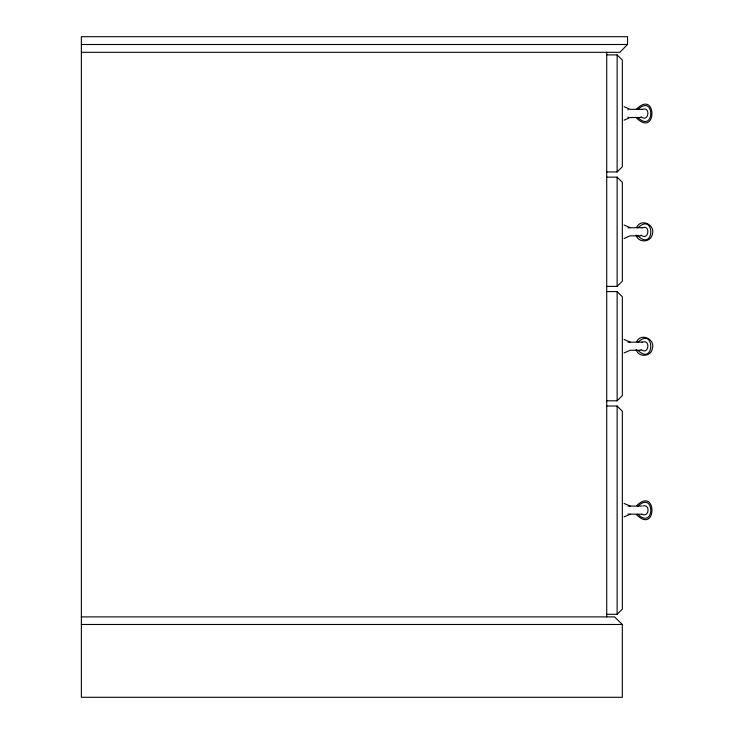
<?xml version="1.0" encoding="UTF-8"?>
<svg xmlns="http://www.w3.org/2000/svg" width="734" height="734" viewBox="0 0 734 734"><rect width="100%" height="100%" fill="white"/><g stroke="black" fill="none" stroke-linecap="round" stroke-linejoin="round"><path stroke-width="1.1" d="M628.001 109.88L628.093 109.329M628.047 227.806L641.984 227.659M628.047 342.237L641.984 342.099M636.662 108.926C657.049 89.245 657.049 137.836 636.662 118.146M637.791 109.632C655.077 92.943 655.077 134.129 637.791 117.449M636.662 227.265C641.177 217.851 655.554 224.843 652.342 234.256C650.948 242.605 638.112 243.293 636.094 234.999M637.791 227.962C655.077 211.282 655.077 252.468 637.791 235.779M636.662 341.695C641.177 332.282 655.554 339.282 652.342 348.696C650.948 357.036 638.112 357.724 636.094 349.439M637.791 342.402C655.077 325.712 655.077 366.899 637.791 350.219M636.662 505.653C657.049 485.972 657.049 534.554 636.662 514.873M637.791 506.359C655.077 489.67 655.077 530.856 637.791 514.176M81.364 616.89L614.532 616.89L622.331 624.478L622.331 697.3L81.364 697.3L81.364 36.7L627.533 36.7L627.533 44.499L619.845 52.307L81.364 52.307M606.724 171.94L617.129 171.94L622.331 166.737L622.331 60.105L617.129 54.903L606.724 54.903M606.724 286.379L617.129 286.379L622.331 281.177L622.331 182.344L617.129 177.142L606.724 177.142M606.724 400.81L617.129 400.81L622.331 395.608L622.331 296.775L617.129 291.582L606.724 291.582M606.724 614.285L617.129 614.285L622.331 609.082L622.331 411.214L617.129 406.012L606.724 406.012M641.966 109.595C651.003 105.54 648.801 123.165 641.085 116.752M641.966 227.935C651.003 223.87 648.801 241.495 641.085 235.091M641.966 342.365C651.003 338.31 648.801 355.935 641.085 349.522M630.111 514.24L624.12 516.855M642.984 505.864C650.663 504.084 648.984 518.02 641.966 514.204M624.12 120.137L630.111 117.523L640.782 117.523M624.12 238.467L630.111 235.853L640.782 235.853M624.12 352.907L630.111 350.292L640.782 350.292M81.364 44.499L627.533 44.499M641.984 109.329L630.111 109.329L624.12 106.714M628.093 506.056L641.984 506.056M641.984 514.24L628.047 514.103M81.364 624.478L622.331 624.478M624.12 225.044L630.111 227.659M624.12 339.484L630.111 342.099M624.12 503.441L630.111 506.056M628.093 117.523L628.001 116.972M617.129 54.903L617.129 171.94M617.129 177.142L617.129 286.379M617.129 291.582L617.129 400.81M617.129 406.012L617.129 614.285M606.724 52.307L606.724 616.89"/></g></svg>
